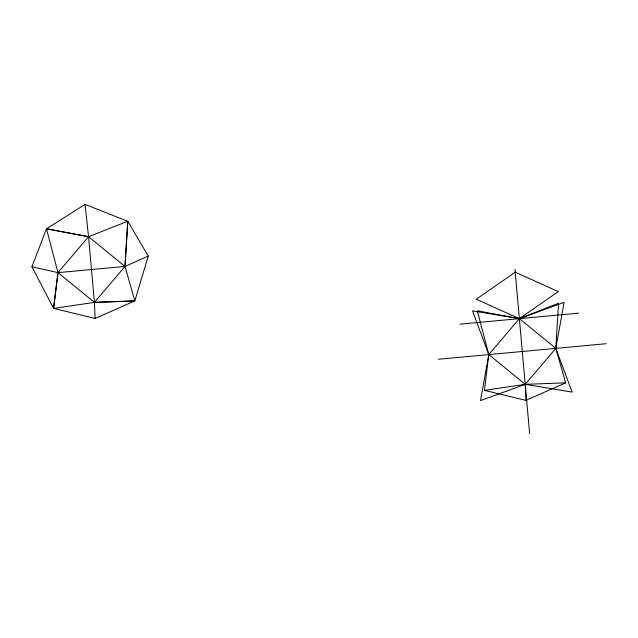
<?xml version="1.0" encoding="UTF-8"?>
<svg xmlns="http://www.w3.org/2000/svg" width="638" height="638" viewBox="0 0 638 638"><rect width="100%" height="100%" fill="white"/><g stroke="black" fill="none" stroke-linecap="round" stroke-linejoin="round"><path stroke-width="0.96" d="M53.608 308.417L95.126 318.426L94.424 302.388L125.008 266.437L127.744 221.282L85.037 204.407L46.542 228.755L88.554 236.698L125.008 266.437L134.849 300.889L94.424 302.388L53.608 308.417L57.97 272.649L46.502 228.819L88.554 236.698L127.744 221.282M46.502 228.819L31.9 266.764L57.97 272.649L125.008 266.437L127.791 221.314L148.271 256.069L134.849 300.889M484.425 390.36L488.78 354.592L477.312 310.762L519.372 318.641L555.818 348.38L572.095 392.107L525.234 384.331L484.425 390.36L525.943 400.369L565.667 382.832L555.818 348.38L558.561 303.225L519.372 318.641L488.78 354.592L480.518 400.592L525.234 384.331L565.667 382.832M85.037 204.407L88.554 236.698L57.97 272.649L53.56 308.361L31.9 266.764M525.234 384.331L555.818 348.38L564.08 302.38L519.372 318.641L472.503 310.865L488.78 354.592L525.234 384.331L525.943 400.369M125.008 266.437L148.271 256.069M95.126 318.426L134.809 300.921L94.424 302.388L57.97 272.649M460.118 324.136L578.626 313.154M438.505 359.25L606.1 343.722M514.97 269.38L529.636 433.593M88.554 236.698L94.424 302.388M515.225 272.195L476.243 299.23L519.372 318.641L558.346 291.614L515.225 272.195"/></g></svg>
